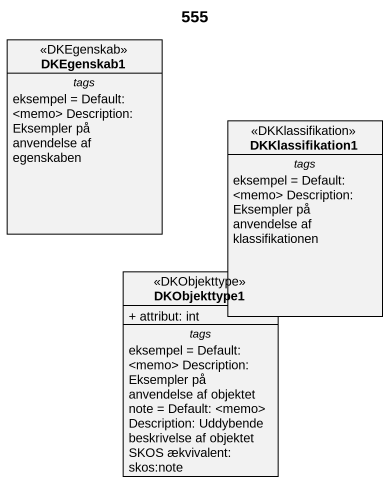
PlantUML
@startuml
title 555
allowmixing
hide circle
hide empty members
skinparam classAttributeIconSize 0
rectangle DKEgenskab1 <<DKEgenskab>>
enum DKKlassifikation1 <<DKKlassifikation>> {
  -- tags --
  eksempel = Default: <memo> Description: Eksempler på anvendelse af klassifikationen
}
class DKObjekttype1 <<DKObjekttype>> {
  + attribut: int
  -- tags --
  eksempel = Default: <memo> Description: Eksempler på anvendelse af objektet
  note = Default: <memo> Description: Uddybende beskrivelse af objektet SKOS ækvivalent: skos:note
}
@enduml
